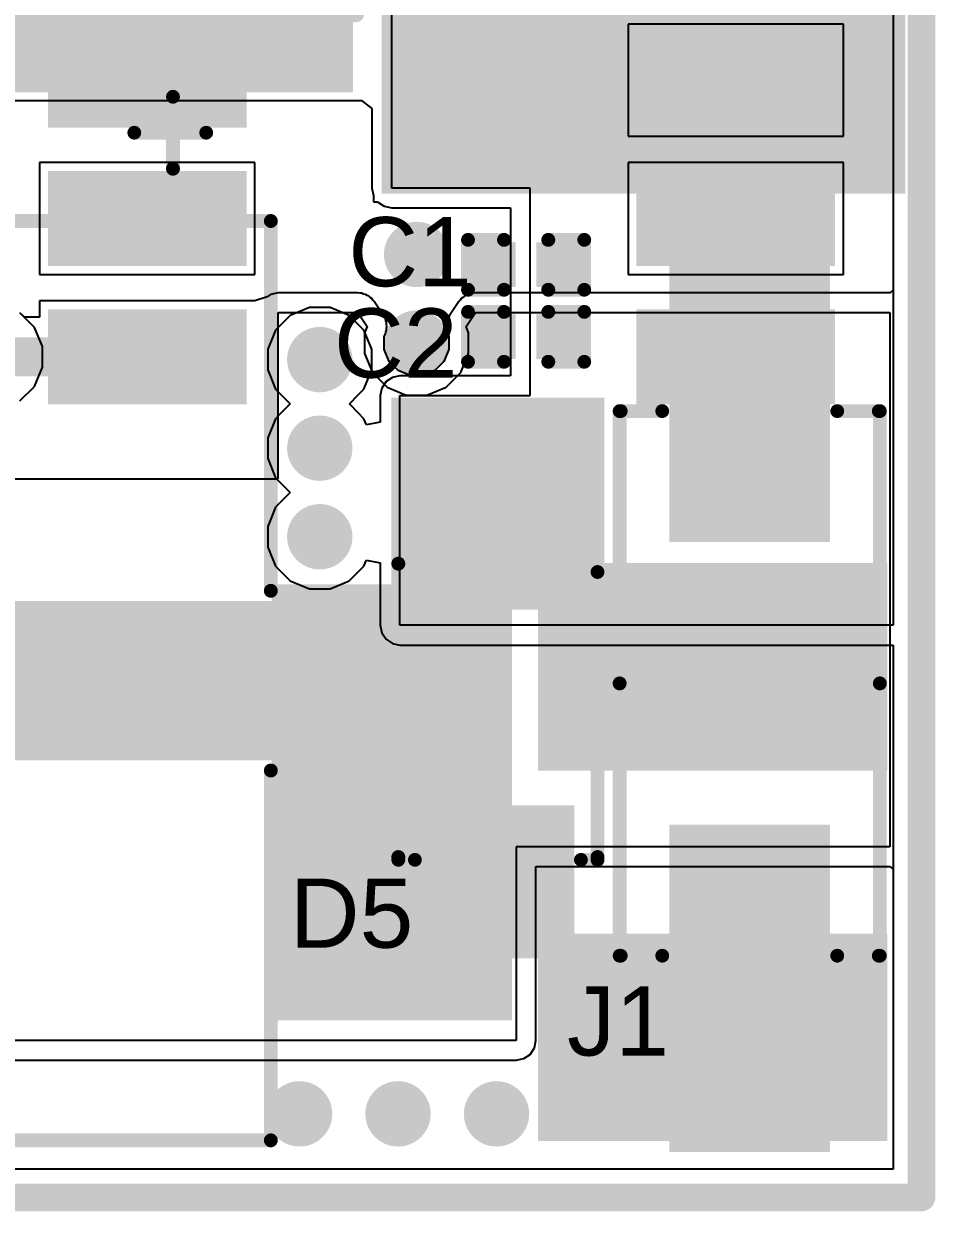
# Model space of a CAD drawing. Header units: millimetres. Extents: x -6 to 37.5, y -2.1 to 28.8.
# Drawn here: x 29.14 to 37.5, y -2.13 to 8.77 of the extents above; entities that cross this region are included whole.
import ezdxf

# ---------------------------------------------------------------- set-up
doc = ezdxf.new("R2010")
doc.units = ezdxf.units.MM
for name, color, linetype in [('BottomLayer', 5, 'Continuous'), ('BottomPaste', 16, 'Continuous'), ('BottomSolder', 6, 'Continuous'), ('Mechanical2', 216, 'Continuous'), ('TopLayer', 1, 'Continuous'), ('TopOverlay', 2, 'Continuous'), ('TopPaste', 8, 'Continuous'), ('TopSolder', 216, 'Continuous'), ('ViaHoleLayer', 16, 'Continuous')]:
    doc.layers.add(name, color=color, linetype=linetype)
doc.styles.add('Arial', font='', dxfattribs={"height": 0.2})
doc.styles.get('Arial').set_extended_font_data('Arial')

# ---------------------------------------------------------------- blocks, each defined once
blk = doc.blocks.new('SOT__223_B_1')
at = {"layer": 'BottomLayer'}
for points in [[(-3.05, 4.05), (-1.55, 4.05), (-1.55, 2.05), (-3.05, 2.05)], [(-0.75, 4.05), (0.75, 4.05), (0.75, 2.05), (-0.75, 2.05)], [(1.55, 4.05), (3.05, 4.05), (3.05, 2.05), (1.55, 2.05)], [(-1.9, -2.05), (1.9, -2.05), (1.9, -4.05), (-1.9, -4.05)]]:
    blk.add_hatch(color=5, dxfattribs=at).paths.add_polyline_path(points)
at = {"layer": 'BottomPaste'}
for points in [[(-3.05, 4.05), (-1.55, 4.05), (-1.55, 2.05), (-3.05, 2.05)], [(-0.75, 4.05), (0.75, 4.05), (0.75, 2.05), (-0.75, 2.05)], [(1.55, 4.05), (3.05, 4.05), (3.05, 2.05), (1.55, 2.05)], [(-1.9, -2.05), (1.9, -2.05), (1.9, -4.05), (-1.9, -4.05)]]:
    blk.add_hatch(color=16, dxfattribs=at).paths.add_polyline_path(points)
at = {"layer": 'BottomSolder'}
for points in [[(-3.152, 4.152), (-1.448, 4.152), (-1.448, 1.948), (-3.152, 1.948)], [(-0.852, 4.152), (0.852, 4.152), (0.852, 1.948), (-0.852, 1.948)], [(1.448, 4.152), (3.152, 4.152), (3.152, 1.948), (1.448, 1.948)], [(-2.002, -1.948), (2.002, -1.948), (2.002, -4.152), (-2.002, -4.152)]]:
    blk.add_hatch(color=6, dxfattribs=at).paths.add_polyline_path(points)
blk = doc.blocks.new('SOD_123F_5')
at = {"layer": 'TopLayer'}
for points in [[(-1, 0.6), (-1, -0.6), (-2.2, -0.6), (-2.2, 0.6)], [(2.2, 0.6), (2.2, -0.6), (1, -0.6), (1, 0.6)], [(2.2, 0.6), (2.2, -0.6), (1, -0.6), (1, 0.6)]]:
    blk.add_hatch(color=1, dxfattribs=at).paths.add_polyline_path(points)
at = {"layer": 'TopOverlay'}
for points in [[(0.99, 0.686), (2.844, 0.686), (2.844, 0.978), (0.99, 0.978)], [(2.146, -0.788), (2.845, -0.788), (2.845, 0.787), (2.146, 0.787)], [(0.99, -0.978), (2.844, -0.978), (2.844, -0.686), (0.99, -0.686)]]:
    blk.add_hatch(color=2, dxfattribs=at).paths.add_polyline_path(points)
at = {"layer": 'TopPaste'}
for points in [[(-1, 0.6), (-1, -0.6), (-2.2, -0.6), (-2.2, 0.6)], [(2.2, 0.6), (2.2, -0.6), (1, -0.6), (1, 0.6)], [(2.2, 0.6), (2.2, -0.6), (1, -0.6), (1, 0.6)]]:
    blk.add_hatch(color=8, dxfattribs=at).paths.add_polyline_path(points)
at = {"layer": 'TopSolder'}
for points in [[(-0.898, 0.702), (-0.898, -0.702), (-2.302, -0.702), (-2.302, 0.702)], [(2.302, 0.702), (2.302, -0.702), (0.898, -0.702), (0.898, 0.702)], [(2.302, 0.702), (2.302, -0.702), (0.898, -0.702), (0.898, 0.702)]]:
    blk.add_hatch(color=216, dxfattribs=at).paths.add_polyline_path(points)
at = {"layer": 'TopOverlay', "const_width": 0.127}
for points in [[(-1.397, 0.914), (-1.397, 0.762)], [(-1.372, 0.914), (1.321, 0.914)], [(-1.397, -0.762), (-1.397, -0.914)], [(-1.372, -0.914), (1.245, -0.914)]]:
    blk.add_lwpolyline(points, dxfattribs=at)
at = {"layer": 'TopOverlay', "const_width": 0.0635}
for points in [[(-1.429, 0.914, 1), (-1.366, 0.914, 1)], [(-1.404, 0.914, 1), (-1.34, 0.914, 1)], [(1.289, 0.914, 1), (1.353, 0.914, 1)], [(-1.429, 0.762, 1), (-1.366, 0.762, 1)], [(-1.429, -0.762, 1), (-1.366, -0.762, 1)], [(-1.429, -0.914, 1), (-1.366, -0.914, 1)], [(-1.404, -0.914, 1), (-1.34, -0.914, 1)], [(1.213, -0.914, 1), (1.276, -0.914, 1)]]:
    blk.add_lwpolyline(points, format="xyb", close=True, dxfattribs=at)
blk = doc.blocks.new('C____B_7')
at = {"layer": 'TopLayer'}
for points in [[(-2.55, -1.5), (-2.55, 1.5), (-0.85, 1.5), (-0.85, -1.5)], [(0.85, -1.5), (0.85, 1.5), (2.55, 1.5), (2.55, -1.5)]]:
    blk.add_hatch(color=1, dxfattribs=at).paths.add_polyline_path(points)
at = {"layer": 'TopPaste'}
for points in [[(-2.55, -1.5), (-2.55, 1.5), (-0.85, 1.5), (-0.85, -1.5)], [(0.85, -1.5), (0.85, 1.5), (2.55, 1.5), (2.55, -1.5)]]:
    blk.add_hatch(color=8, dxfattribs=at).paths.add_polyline_path(points)
at = {"layer": 'TopSolder'}
for points in [[(-2.652, -1.602), (-2.652, 1.602), (-0.748, 1.602), (-0.748, -1.602)], [(0.748, -1.602), (0.748, 1.602), (2.652, 1.602), (2.652, -1.602)]]:
    blk.add_hatch(color=216, dxfattribs=at).paths.add_polyline_path(points)
at = {"layer": 'TopOverlay'}
for points, const_width in [([(-1.934, 1.626), (2.028, 1.626)], 0.152), ([(-3.023, 0.406), (-3.023, -0.254)], 0.127), ([(-3.353, 0.051), (-2.692, 0.051)], 0.127), ([(-1.934, -1.626), (2.028, -1.626)], 0.152)]:
    blk.add_lwpolyline(points, dxfattribs=dict(at, const_width=const_width))
for points, const_width in [([(-1.972, 1.626, 1), (-1.896, 1.626, 1)], 0.0762), ([(1.99, 1.626, 1), (2.066, 1.626, 1)], 0.0762), ([(-3.054, 0.406, 1), (-2.991, 0.406, 1)], 0.0635), ([(-3.385, 0.051, 1), (-3.321, 0.051, 1)], 0.0635), ([(-2.724, 0.051, 1), (-2.661, 0.051, 1)], 0.0635), ([(-3.054, -0.254, 1), (-2.991, -0.254, 1)], 0.0635), ([(-1.972, -1.626, 1), (-1.896, -1.626, 1)], 0.0762), ([(1.99, -1.626, 1), (2.066, -1.626, 1)], 0.0762)]:
    blk.add_lwpolyline(points, format="xyb", close=True, dxfattribs=dict(at, const_width=const_width))
blk = doc.blocks.new('VKMD1652D220MV_15')
at = {"layer": 'TopLayer'}
for points in [[(-1.49, -0.63), (-5.1, -0.63), (-5.1, 0.63), (-1.49, 0.63)], [(5.1, -0.63), (1.49, -0.63), (1.49, 0.63), (5.1, 0.63)]]:
    blk.add_hatch(color=1, dxfattribs=at).paths.add_polyline_path(points)
at = {"layer": 'TopPaste'}
for points in [[(-1.49, -0.63), (-5.1, -0.63), (-5.1, 0.63), (-1.49, 0.63)], [(5.1, -0.63), (1.49, -0.63), (1.49, 0.63), (5.1, 0.63)]]:
    blk.add_hatch(color=8, dxfattribs=at).paths.add_polyline_path(points)
at = {"layer": 'TopSolder'}
for points in [[(-1.388, -0.732), (-5.202, -0.732), (-5.202, 0.732), (-1.388, 0.732)], [(5.201, -0.732), (1.388, -0.732), (1.388, 0.732), (5.201, 0.732)]]:
    blk.add_hatch(color=216, dxfattribs=at).paths.add_polyline_path(points)
at = {"layer": 'TopOverlay', "const_width": 0.127}
for points in [[(-4.227, 2.483), (-2.491, 4.219)], [(-2.491, 4.219), (4.225, 4.219)], [(4.225, 0.825), (4.225, 4.219)], [(-4.227, 0.848), (-4.227, 2.483)], [(-4.905, 0.918), (-4.905, 1.857)], [(-5.39, 1.375), (-4.45, 1.375)], [(4.225, -4.219), (4.225, -0.825)], [(-4.227, -2.483), (-4.227, -0.848)], [(-4.227, -2.483), (-2.491, -4.219)], [(-2.491, -4.219), (4.225, -4.219)]]:
    blk.add_lwpolyline(points, dxfattribs=at)
at = {"layer": 'TopOverlay', "const_width": 0.0635}
for points in [[(-2.523, 4.219, 1), (-2.459, 4.219, 1)], [(-2.523, 4.219, 1), (-2.459, 4.219, 1)], [(4.193, 4.219, 1), (4.257, 4.219, 1)], [(4.193, 4.219, 1), (4.257, 4.219, 1)], [(-4.259, 2.483, 1), (-4.195, 2.483, 1)], [(-4.259, 2.483, 1), (-4.195, 2.483, 1)], [(-4.937, 1.857, 1), (-4.874, 1.857, 1)], [(-5.421, 1.375, 1), (-5.358, 1.375, 1)], [(-4.482, 1.375, 1), (-4.418, 1.375, 1)], [(-4.937, 0.918, 1), (-4.874, 0.918, 1)], [(-4.259, 0.848, 1), (-4.195, 0.848, 1)], [(4.193, 0.825, 1), (4.257, 0.825, 1)], [(4.193, -0.825, 1), (4.257, -0.825, 1)], [(-4.259, -0.848, 1), (-4.195, -0.848, 1)], [(-4.259, -2.483, 1), (-4.195, -2.483, 1)], [(-4.259, -2.483, 1), (-4.195, -2.483, 1)], [(-2.523, -4.219, 1), (-2.459, -4.219, 1)], [(-2.523, -4.219, 1), (-2.459, -4.219, 1)], [(4.193, -4.219, 1), (4.257, -4.219, 1)], [(4.193, -4.219, 1), (4.257, -4.219, 1)]]:
    blk.add_lwpolyline(points, format="xyb", close=True, dxfattribs=at)
blk = doc.blocks.new('SMD2018_200_18')
at = {"layer": 'TopLayer'}
for points in [[(-3.2, 2.3), (-1.7, 2.3), (-1.7, -2.3), (-3.2, -2.3)], [(1.7, 2.3), (3.2, 2.3), (3.2, -2.3), (1.7, -2.3)]]:
    blk.add_hatch(color=1, dxfattribs=at).paths.add_polyline_path(points)
at = {"layer": 'TopPaste'}
for points in [[(-3.2, 2.3), (-1.7, 2.3), (-1.7, -2.3), (-3.2, -2.3)], [(1.7, 2.3), (3.2, 2.3), (3.2, -2.3), (1.7, -2.3)]]:
    blk.add_hatch(color=8, dxfattribs=at).paths.add_polyline_path(points)
at = {"layer": 'TopSolder'}
for points in [[(-3.302, 2.402), (-1.598, 2.402), (-1.598, -2.402), (-3.302, -2.402)], [(1.598, 2.402), (3.302, 2.402), (3.302, -2.402), (1.598, -2.402)]]:
    blk.add_hatch(color=216, dxfattribs=at).paths.add_polyline_path(points)
at = {"layer": 'TopOverlay', "const_width": 0.127}
for points in [[(-1.524, 2.337), (1.524, 2.337)], [(-1.524, -2.337), (1.524, -2.337)]]:
    blk.add_lwpolyline(points, dxfattribs=at)
at = {"layer": 'TopOverlay', "const_width": 0.0635}
for points in [[(-1.556, 2.337, 1), (-1.492, 2.337, 1)], [(1.492, 2.337, 1), (1.556, 2.337, 1)], [(-1.556, -2.337, 1), (-1.492, -2.337, 1)], [(1.492, -2.337, 1), (1.556, -2.337, 1)]]:
    blk.add_lwpolyline(points, format="xyb", close=True, dxfattribs=at)
blk = doc.blocks.new('X6521WVS_2_01H_C60D74_21')
at = {"layer": 'TopLayer'}
for points in [[(-1.4, 0.635), (-1.4, -0.635), (-4.2, -0.635), (-4.2, 0.635)], [(4.2, 0.635), (4.2, -0.635), (1.4, -0.635), (1.4, 0.635)]]:
    blk.add_hatch(color=1, dxfattribs=at).paths.add_polyline_path(points)
at = {"layer": 'TopPaste'}
for points in [[(-1.4, 0.635), (-1.4, -0.635), (-4.2, -0.635), (-4.2, 0.635)], [(4.2, 0.635), (4.2, -0.635), (1.4, -0.635), (1.4, 0.635)]]:
    blk.add_hatch(color=8, dxfattribs=at).paths.add_polyline_path(points)
at = {"layer": 'TopSolder'}
for points in [[(-1.298, 0.737), (-1.298, -0.737), (-4.302, -0.737), (-4.302, 0.737)], [(4.302, 0.737), (4.302, -0.737), (1.298, -0.737), (1.298, 0.737)]]:
    blk.add_hatch(color=216, dxfattribs=at).paths.add_polyline_path(points)
at = {"layer": 'TopOverlay', "const_width": 0.127}
for points in [[(0, 1.194), (-2.499, 1.194)], [(-2.499, 0.803), (-2.499, 1.184)], [(2.499, 1.194), (0, 1.194)], [(2.499, 0.803), (2.499, 1.184)], [(-2.499, -1.184), (-2.499, -0.803)], [(2.499, -1.184), (2.499, -0.803)], [(0, -1.194), (-2.499, -1.194)], [(2.499, -1.194), (0, -1.194)]]:
    blk.add_lwpolyline(points, dxfattribs=at)
at = {"layer": 'TopOverlay', "const_width": 0.0635}
for points in [[(-2.531, 1.194, 1), (-2.468, 1.194, 1)], [(-2.531, 1.184, 1), (-2.468, 1.184, 1)], [(-0.032, 1.194, 1), (0.032, 1.194, 1)], [(-0.032, 1.194, 1), (0.032, 1.194, 1)], [(2.468, 1.194, 1), (2.531, 1.194, 1)], [(2.468, 1.184, 1), (2.531, 1.184, 1)], [(-2.531, 0.803, 1), (-2.468, 0.803, 1)], [(2.468, 0.803, 1), (2.531, 0.803, 1)], [(-2.531, -0.803, 1), (-2.468, -0.803, 1)], [(2.468, -0.803, 1), (2.531, -0.803, 1)], [(-2.531, -1.184, 1), (-2.468, -1.184, 1)], [(-2.531, -1.194, 1), (-2.468, -1.194, 1)], [(-0.032, -1.194, 1), (0.032, -1.194, 1)], [(-0.032, -1.194, 1), (0.032, -1.194, 1)], [(2.468, -1.184, 1), (2.531, -1.184, 1)], [(2.468, -1.194, 1), (2.531, -1.194, 1)]]:
    blk.add_lwpolyline(points, format="xyb", close=True, dxfattribs=at)
blk = doc.blocks.new('C____B_B_42')
at = {"layer": 'BottomLayer'}
for points in [[(-0.85, 1.5), (-0.85, -1.5), (-2.55, -1.5), (-2.55, 1.5)], [(2.55, 1.5), (2.55, -1.5), (0.85, -1.5), (0.85, 1.5)]]:
    blk.add_hatch(color=5, dxfattribs=at).paths.add_polyline_path(points)
at = {"layer": 'BottomPaste'}
for points in [[(-0.85, 1.5), (-0.85, -1.5), (-2.55, -1.5), (-2.55, 1.5)], [(2.55, 1.5), (2.55, -1.5), (0.85, -1.5), (0.85, 1.5)]]:
    blk.add_hatch(color=16, dxfattribs=at).paths.add_polyline_path(points)
at = {"layer": 'BottomSolder'}
for points in [[(-0.748, 1.602), (-0.748, -1.602), (-2.652, -1.602), (-2.652, 1.602)], [(2.652, 1.602), (2.652, -1.602), (0.748, -1.602), (0.748, 1.602)]]:
    blk.add_hatch(color=6, dxfattribs=at).paths.add_polyline_path(points)
blk = doc.blocks.new('SOIC_14_B_49')
at = {"layer": 'BottomLayer'}
for points in [[(-1.89, 4.145), (-1.89, 3.475), (-3.51, 3.475), (-3.51, 4.145)], [(3.51, 4.145), (3.51, 3.475), (1.89, 3.475), (1.89, 4.145)], [(-1.89, 2.875), (-1.89, 2.205), (-3.51, 2.205), (-3.51, 2.875)], [(3.51, 2.875), (3.51, 2.205), (1.89, 2.205), (1.89, 2.875)], [(-1.89, 1.605), (-1.89, 0.935), (-3.51, 0.935), (-3.51, 1.605)], [(3.51, 1.605), (3.51, 0.935), (1.89, 0.935), (1.89, 1.605)], [(-1.89, 0.335), (-1.89, -0.335), (-3.51, -0.335), (-3.51, 0.335)], [(3.51, 0.335), (3.51, -0.335), (1.89, -0.335), (1.89, 0.335)], [(-1.89, -0.935), (-1.89, -1.605), (-3.51, -1.605), (-3.51, -0.935)], [(3.51, -0.935), (3.51, -1.605), (1.89, -1.605), (1.89, -0.935)], [(-1.89, -2.205), (-1.89, -2.875), (-3.51, -2.875), (-3.51, -2.205)], [(3.51, -2.205), (3.51, -2.875), (1.89, -2.875), (1.89, -2.205)], [(-1.89, -3.475), (-1.89, -4.145), (-3.51, -4.145), (-3.51, -3.475)], [(3.51, -3.475), (3.51, -4.145), (1.89, -4.145), (1.89, -3.475)]]:
    blk.add_hatch(color=5, dxfattribs=at).paths.add_polyline_path(points)
at = {"layer": 'BottomPaste'}
for points in [[(-1.89, 4.145), (-1.89, 3.475), (-3.51, 3.475), (-3.51, 4.145)], [(3.51, 4.145), (3.51, 3.475), (1.89, 3.475), (1.89, 4.145)], [(-1.89, 2.875), (-1.89, 2.205), (-3.51, 2.205), (-3.51, 2.875)], [(3.51, 2.875), (3.51, 2.205), (1.89, 2.205), (1.89, 2.875)], [(-1.89, 1.605), (-1.89, 0.935), (-3.51, 0.935), (-3.51, 1.605)], [(3.51, 1.605), (3.51, 0.935), (1.89, 0.935), (1.89, 1.605)], [(-1.89, 0.335), (-1.89, -0.335), (-3.51, -0.335), (-3.51, 0.335)], [(3.51, 0.335), (3.51, -0.335), (1.89, -0.335), (1.89, 0.335)], [(-1.89, -0.935), (-1.89, -1.605), (-3.51, -1.605), (-3.51, -0.935)], [(3.51, -0.935), (3.51, -1.605), (1.89, -1.605), (1.89, -0.935)], [(-1.89, -2.205), (-1.89, -2.875), (-3.51, -2.875), (-3.51, -2.205)], [(3.51, -2.205), (3.51, -2.875), (1.89, -2.875), (1.89, -2.205)], [(-1.89, -3.475), (-1.89, -4.145), (-3.51, -4.145), (-3.51, -3.475)], [(3.51, -3.475), (3.51, -4.145), (1.89, -4.145), (1.89, -3.475)]]:
    blk.add_hatch(color=16, dxfattribs=at).paths.add_polyline_path(points)
at = {"layer": 'BottomSolder'}
for points in [[(-1.788, 4.247), (-1.788, 3.373), (-3.612, 3.373), (-3.612, 4.247)], [(3.612, 4.247), (3.612, 3.373), (1.788, 3.373), (1.788, 4.247)], [(-1.788, 2.977), (-1.788, 2.103), (-3.612, 2.103), (-3.612, 2.977)], [(3.612, 2.977), (3.612, 2.103), (1.788, 2.103), (1.788, 2.977)], [(-1.788, 1.707), (-1.788, 0.833), (-3.612, 0.833), (-3.612, 1.707)], [(3.612, 1.707), (3.612, 0.833), (1.788, 0.833), (1.788, 1.707)], [(-1.788, 0.437), (-1.788, -0.437), (-3.612, -0.437), (-3.612, 0.437)], [(3.612, 0.437), (3.612, -0.437), (1.788, -0.437), (1.788, 0.437)], [(-1.788, -0.833), (-1.788, -1.707), (-3.612, -1.707), (-3.612, -0.833)], [(3.612, -0.833), (3.612, -1.707), (1.788, -1.707), (1.788, -0.833)], [(-1.788, -2.103), (-1.788, -2.977), (-3.612, -2.977), (-3.612, -2.103)], [(3.612, -2.103), (3.612, -2.977), (1.788, -2.977), (1.788, -2.103)], [(-1.788, -3.373), (-1.788, -4.247), (-3.612, -4.247), (-3.612, -3.373)], [(3.612, -3.373), (3.612, -4.247), (1.788, -4.247), (1.788, -3.373)]]:
    blk.add_hatch(color=6, dxfattribs=at).paths.add_polyline_path(points)
blk = doc.blocks.new('CAP_0201_108')
at = {"layer": 'TopLayer'}
for points in [[(-0.45, 0.15), (-0.15, 0.15), (-0.15, -0.15), (-0.45, -0.15)], [(0.15, 0.15), (0.45, 0.15), (0.45, -0.15), (0.15, -0.15)]]:
    blk.add_hatch(color=1, dxfattribs=at).paths.add_polyline_path(points)
at = {"layer": 'TopPaste'}
for points in [[(-0.45, 0.15), (-0.15, 0.15), (-0.15, -0.15), (-0.45, -0.15)], [(0.15, 0.15), (0.45, 0.15), (0.45, -0.15), (0.15, -0.15)]]:
    blk.add_hatch(color=8, dxfattribs=at).paths.add_polyline_path(points)
at = {"layer": 'TopSolder'}
for points in [[(-0.505, 0.205), (-0.095, 0.205), (-0.095, -0.205), (-0.505, -0.205)], [(0.095, 0.205), (0.505, 0.205), (0.505, -0.205), (0.095, -0.205)]]:
    blk.add_hatch(color=216, dxfattribs=at).paths.add_polyline_path(points)
at = {"layer": 'TopOverlay', "const_width": 0.127}
for points in [[(-0.533, 0.229), (-0.203, 0.229)], [(-0.533, -0.229), (-0.533, 0.229)], [(0.203, 0.229), (0.533, 0.229)], [(0.533, -0.229), (0.533, 0.229)], [(-0.533, -0.229), (-0.203, -0.229)], [(0.203, -0.229), (0.533, -0.229)]]:
    blk.add_lwpolyline(points, dxfattribs=at)
at = {"layer": 'TopOverlay', "const_width": 0.0635}
for points in [[(-0.565, 0.229, 1), (-0.502, 0.229, 1)], [(-0.565, 0.229, 1), (-0.502, 0.229, 1)], [(-0.235, 0.229, 1), (-0.171, 0.229, 1)], [(0.171, 0.229, 1), (0.235, 0.229, 1)], [(0.502, 0.229, 1), (0.565, 0.229, 1)], [(0.502, 0.229, 1), (0.565, 0.229, 1)], [(-0.565, -0.229, 1), (-0.502, -0.229, 1)], [(-0.565, -0.229, 1), (-0.502, -0.229, 1)], [(-0.235, -0.229, 1), (-0.171, -0.229, 1)], [(0.171, -0.229, 1), (0.235, -0.229, 1)], [(0.502, -0.229, 1), (0.565, -0.229, 1)], [(0.502, -0.229, 1), (0.565, -0.229, 1)]]:
    blk.add_lwpolyline(points, format="xyb", close=True, dxfattribs=at)
blk = doc.blocks.new('CAP_0201_109')
at = {"layer": 'TopLayer'}
for points in [[(-0.45, 0.15), (-0.15, 0.15), (-0.15, -0.15), (-0.45, -0.15)], [(0.15, 0.15), (0.45, 0.15), (0.45, -0.15), (0.15, -0.15)]]:
    blk.add_hatch(color=1, dxfattribs=at).paths.add_polyline_path(points)
at = {"layer": 'TopPaste'}
for points in [[(-0.45, 0.15), (-0.15, 0.15), (-0.15, -0.15), (-0.45, -0.15)], [(0.15, 0.15), (0.45, 0.15), (0.45, -0.15), (0.15, -0.15)]]:
    blk.add_hatch(color=8, dxfattribs=at).paths.add_polyline_path(points)
at = {"layer": 'TopSolder'}
for points in [[(-0.505, 0.205), (-0.095, 0.205), (-0.095, -0.205), (-0.505, -0.205)], [(0.095, 0.205), (0.505, 0.205), (0.505, -0.205), (0.095, -0.205)]]:
    blk.add_hatch(color=216, dxfattribs=at).paths.add_polyline_path(points)
at = {"layer": 'TopOverlay', "const_width": 0.127}
for points in [[(-0.533, 0.229), (-0.203, 0.229)], [(-0.533, -0.229), (-0.533, 0.229)], [(0.203, 0.229), (0.533, 0.229)], [(0.533, -0.229), (0.533, 0.229)], [(-0.533, -0.229), (-0.203, -0.229)], [(0.203, -0.229), (0.533, -0.229)]]:
    blk.add_lwpolyline(points, dxfattribs=at)
at = {"layer": 'TopOverlay', "const_width": 0.0635}
for points in [[(-0.565, 0.229, 1), (-0.502, 0.229, 1)], [(-0.565, 0.229, 1), (-0.502, 0.229, 1)], [(-0.235, 0.229, 1), (-0.171, 0.229, 1)], [(0.171, 0.229, 1), (0.235, 0.229, 1)], [(0.502, 0.229, 1), (0.565, 0.229, 1)], [(0.502, 0.229, 1), (0.565, 0.229, 1)], [(-0.565, -0.229, 1), (-0.502, -0.229, 1)], [(-0.565, -0.229, 1), (-0.502, -0.229, 1)], [(-0.235, -0.229, 1), (-0.171, -0.229, 1)], [(0.171, -0.229, 1), (0.235, -0.229, 1)], [(0.502, -0.229, 1), (0.565, -0.229, 1)], [(0.502, -0.229, 1), (0.565, -0.229, 1)]]:
    blk.add_lwpolyline(points, format="xyb", close=True, dxfattribs=at)

msp = doc.modelspace()

# ---------------------------------------------------------------- hatches: boundary and pattern name
at = {"layer": 'BottomLayer'}
h = msp.add_hatch(color=5, dxfattribs=at)
edge = h.paths.add_edge_path()
edge.add_arc((32.741, 6.655), 0.3, 0, 360)
h = msp.add_hatch(color=5, dxfattribs=at)
edge = h.paths.add_edge_path()
edge.add_arc((32.741, 5.842), 0.3, 0, 360)
h = msp.add_hatch(color=5, dxfattribs=at)
edge = h.paths.add_edge_path()
edge.add_arc((31.852, 5.69), 0.3, 0, 360)
h = msp.add_hatch(color=5, dxfattribs=at)
edge = h.paths.add_edge_path()
edge.add_arc((31.852, 4.877), 0.3, 0, 360)
h = msp.add_hatch(color=5, dxfattribs=at)
edge = h.paths.add_edge_path()
edge.add_arc((31.852, 4.064), 0.3, 0, 360)
h = msp.add_hatch(color=5, dxfattribs=at)
edge = h.paths.add_edge_path()
edge.add_arc((31.667, -1.233), 0.3, 0, 360)
h = msp.add_hatch(color=5, dxfattribs=at)
edge = h.paths.add_edge_path()
edge.add_arc((32.57, -1.233), 0.3, 0, 360)
h = msp.add_hatch(color=5, dxfattribs=at)
edge = h.paths.add_edge_path()
edge.add_arc((33.474, -1.233), 0.3, 0, 360)
at = {"layer": 'TopLayer'}
h = msp.add_hatch(color=1, dxfattribs=at)
edge = h.paths.add_edge_path()
edge.add_arc((32.741, 6.655), 0.3, 0, 360)
h = msp.add_hatch(color=1, dxfattribs=at)
edge = h.paths.add_edge_path()
edge.add_arc((32.741, 5.842), 0.3, 0, 360)
h = msp.add_hatch(color=1, dxfattribs=at)
edge = h.paths.add_edge_path()
edge.add_arc((31.852, 5.69), 0.3, 0, 360)
h = msp.add_hatch(color=1, dxfattribs=at)
edge = h.paths.add_edge_path()
edge.add_arc((31.852, 4.877), 0.3, 0, 360)
h = msp.add_hatch(color=1, dxfattribs=at)
edge = h.paths.add_edge_path()
edge.add_arc((31.852, 4.064), 0.3, 0, 360)
h = msp.add_hatch(color=1, dxfattribs=at)
edge = h.paths.add_edge_path()
edge.add_arc((31.667, -1.233), 0.3, 0, 360)
h = msp.add_hatch(color=1, dxfattribs=at)
edge = h.paths.add_edge_path()
edge.add_arc((32.57, -1.233), 0.3, 0, 360)
h = msp.add_hatch(color=1, dxfattribs=at)
edge = h.paths.add_edge_path()
edge.add_arc((33.474, -1.233), 0.3, 0, 360)
at = {"layer": 'ViaHoleLayer'}
h = msp.add_hatch(color=16, dxfattribs=at)
edge = h.paths.add_edge_path()
edge.add_arc((32.741, 6.655), 0.15, 0, 360)
h = msp.add_hatch(color=16, dxfattribs=at)
edge = h.paths.add_edge_path()
edge.add_arc((32.741, 5.842), 0.15, 0, 360)
h = msp.add_hatch(color=16, dxfattribs=at)
edge = h.paths.add_edge_path()
edge.add_arc((31.852, 5.69), 0.15, 0, 360)
h = msp.add_hatch(color=16, dxfattribs=at)
edge = h.paths.add_edge_path()
edge.add_arc((31.852, 4.877), 0.15, 0, 360)
h = msp.add_hatch(color=16, dxfattribs=at)
edge = h.paths.add_edge_path()
edge.add_arc((31.852, 4.064), 0.15, 0, 360)
h = msp.add_hatch(color=16, dxfattribs=at)
edge = h.paths.add_edge_path()
edge.add_arc((31.667, -1.233), 0.15, 0, 360)
h = msp.add_hatch(color=16, dxfattribs=at)
edge = h.paths.add_edge_path()
edge.add_arc((32.57, -1.233), 0.15, 0, 360)
h = msp.add_hatch(color=16, dxfattribs=at)
edge = h.paths.add_edge_path()
edge.add_arc((33.474, -1.233), 0.15, 0, 360)

# ---------------------------------------------------------------- linework, layer by layer
at = {"layer": 'BottomLayer'}
for p, q in [((37.114, 13.751), (37.114, 6.328)), ((36.657, 8.768), (34.681, 8.768)), ((34.681, 8.768), (34.681, 7.742)), ((36.657, 7.742), (36.657, 8.768)), ((34.681, 7.742), (36.657, 7.742)), ((31.257, 7.498), (29.281, 7.498)), ((29.281, 7.498), (29.281, 6.472)), ((31.257, 6.472), (31.257, 7.498)), ((36.657, 7.498), (34.681, 7.498)), ((34.681, 7.498), (34.681, 6.472)), ((36.657, 6.472), (36.657, 7.498)), ((29.281, 6.472), (31.257, 6.472)), ((34.681, 6.472), (36.657, 6.472)), ((37.114, 6.328), (37.084, 6.303)), ((31.257, 6.228), (29.281, 6.228)), ((29.281, 6.228), (29.281, 6.078)), ((31.368, 6.267), (31.257, 6.228)), ((31.257, 6.228), (31.257, 6.228)), ((31.401, 6.289), (31.368, 6.267)), ((31.471, 6.303), (31.401, 6.289)), ((32.202, 6.303), (31.471, 6.303)), ((32.219, 6.299), (32.202, 6.303)), ((32.237, 6.299), (32.219, 6.299)), ((32.254, 6.292), (32.237, 6.299)), ((32.271, 6.289), (32.254, 6.292)), ((32.286, 6.279), (32.271, 6.289)), ((32.302, 6.272), (32.286, 6.279)), ((32.315, 6.26), (32.302, 6.272)), ((32.33, 6.25), (32.315, 6.26)), ((32.34, 6.235), (32.33, 6.25)), ((32.352, 6.222), (32.34, 6.235)), ((32.437, 6.095), (32.352, 6.222)), ((33.129, 6.222), (33.044, 6.095)), ((33.141, 6.235), (33.129, 6.222)), ((33.151, 6.25), (33.141, 6.235)), ((33.166, 6.26), (33.151, 6.25)), ((33.179, 6.272), (33.166, 6.26)), ((33.195, 6.279), (33.179, 6.272)), ((33.21, 6.289), (33.195, 6.279)), ((33.228, 6.292), (33.21, 6.289)), ((33.244, 6.299), (33.228, 6.292)), ((33.262, 6.299), (33.244, 6.299)), ((33.28, 6.303), (33.262, 6.299)), ((37.084, 6.303), (33.28, 6.303)), ((29.142, 6.078), (29.1, 6.12)), ((31.471, 4.597), (31.471, 6.121)), ((31.471, 6.121), (32.202, 6.121)), ((32.202, 6.121), (32.287, 5.994)), ((33.195, 5.994), (33.28, 6.121)), ((33.28, 6.121), (37.084, 6.121)), ((37.084, 6.121), (37.084, 1.219)), ((29.281, 6.078), (29.142, 6.078)), ((32.444, 6.079), (32.437, 6.095)), ((32.454, 6.064), (32.444, 6.079)), ((32.458, 6.046), (32.454, 6.064)), ((32.464, 6.03), (32.458, 6.046)), ((32.464, 6.012), (32.464, 6.03)), ((32.468, 5.994), (32.464, 6.012)), ((33.017, 6.012), (33.013, 5.994)), ((33.024, 6.046), (33.017, 6.03)), ((33.017, 6.03), (33.017, 6.012)), ((33.027, 6.064), (33.024, 6.046)), ((33.037, 6.079), (33.027, 6.064)), ((33.044, 6.095), (33.037, 6.079)), ((32.287, 5.994), (32.263, 5.937)), ((32.263, 5.937), (32.263, 5.747)), ((32.444, 5.901), (32.454, 5.925)), ((32.444, 5.783), (32.444, 5.901)), ((32.454, 5.925), (32.458, 5.943)), ((32.458, 5.943), (32.464, 5.959)), ((32.464, 5.977), (32.468, 5.994)), ((32.464, 5.959), (32.464, 5.977)), ((33.013, 5.994), (33.017, 5.977)), ((33.017, 5.977), (33.017, 5.959)), ((33.017, 5.959), (33.024, 5.943)), ((33.024, 5.943), (33.027, 5.925)), ((33.027, 5.925), (33.037, 5.901)), ((33.037, 5.901), (33.037, 5.783)), ((33.218, 5.937), (33.195, 5.994)), ((33.218, 5.747), (33.218, 5.937)), ((32.489, 5.674), (32.444, 5.783)), ((33.037, 5.783), (32.992, 5.674)), ((32.263, 5.747), (32.336, 5.571)), ((32.573, 5.591), (32.489, 5.674)), ((32.992, 5.674), (32.909, 5.591)), ((33.146, 5.571), (33.218, 5.747)), ((32.336, 5.571), (32.47, 5.437)), ((32.682, 5.545), (32.573, 5.591)), ((32.909, 5.591), (32.8, 5.545)), ((33.011, 5.437), (33.146, 5.571)), ((32.8, 5.545), (32.682, 5.545)), ((32.47, 5.437), (32.646, 5.364)), ((32.646, 5.364), (32.836, 5.364)), ((32.836, 5.364), (33.011, 5.437)), ((28.905, 4.597), (31.471, 4.597)), ((37.084, 1.219), (33.655, 1.219)), ((33.655, 1.219), (33.655, -0.559)), ((33.836, -0.559), (33.836, 1.038)), ((33.836, 1.038), (37.084, 1.038)), ((37.084, 1.038), (37.114, 1.013)), ((37.114, 1.013), (37.114, -1.741)), ((33.655, -0.559), (27.762, -0.559)), ((33.783, -0.687), (33.822, -0.628)), ((33.822, -0.628), (33.836, -0.559)), ((27.762, -0.74), (33.655, -0.74)), ((33.655, -0.74), (33.724, -0.726)), ((33.724, -0.726), (33.783, -0.687)), ((37.114, -1.741), (-1.741, -1.741))]:
    msp.add_line(p, q, dxfattribs=at)
at = {"layer": 'BottomLayer', "const_width": 0.356}
msp.add_lwpolyline([(28.829, 5.715), (30.269, 5.715)], dxfattribs=at)
at = {"layer": 'BottomLayer', "const_width": 0.178}
msp.add_lwpolyline([(30.18, 5.715, 1), (30.358, 5.715, 1)], format="xyb", close=True, dxfattribs=at)
at = {"layer": 'Mechanical2', "const_width": 0.254}
for points in [[(37.373, -2), (37.373, 26.397)], [(-2, -2), (37.373, -2)]]:
    msp.add_lwpolyline(points, dxfattribs=at)
at = {"layer": 'Mechanical2', "const_width": 0.127}
msp.add_lwpolyline([(37.31, -2, 1), (37.437, -2, 1)], format="xyb", close=True, dxfattribs=at)
msp.add_lwpolyline([(37.31, -2, 1), (37.437, -2, 1)], format="xyb", close=True, dxfattribs=at)
at = {"layer": 'TopLayer'}
for p, q in [((32.512, 7.264), (32.512, 8.992)), ((37.114, 8.992), (37.114, 3.251)), ((29.002, 8.067), (32.204, 8.067)), ((32.204, 8.067), (32.234, 8.067)), ((32.234, 8.067), (32.331, 7.994)), ((32.331, 7.994), (32.331, 7.264)), ((32.331, 7.264), (32.345, 7.195)), ((32.345, 7.195), (32.346, 7.193)), ((33.782, 7.264), (32.512, 7.264)), ((33.782, 5.359), (33.782, 7.264)), ((32.346, 7.193), (32.346, 7.138)), ((32.346, 7.138), (32.383, 7.138)), ((32.383, 7.138), (32.384, 7.136)), ((32.384, 7.136), (32.443, 7.097)), ((32.443, 7.097), (32.512, 7.083)), ((32.512, 7.083), (33.601, 7.083)), ((33.601, 7.083), (33.601, 5.541)), ((29.234, 5.986), (29.1, 6.12)), ((31.757, 6.167), (31.581, 6.095)), ((31.947, 6.167), (31.757, 6.167)), ((32.122, 6.095), (31.947, 6.167)), ((31.581, 6.095), (31.447, 5.96)), ((32.257, 5.96), (32.122, 6.095)), ((29.307, 5.81), (29.234, 5.986)), ((31.447, 5.96), (31.374, 5.785)), ((32.329, 5.785), (32.257, 5.96)), ((29.307, 5.62), (29.307, 5.81)), ((31.374, 5.785), (31.374, 5.595)), ((32.329, 5.595), (32.329, 5.785)), ((29.234, 5.444), (29.307, 5.62)), ((31.374, 5.595), (31.447, 5.419)), ((32.257, 5.419), (32.329, 5.595)), ((32.46, 5.488), (32.421, 5.429)), ((32.519, 5.527), (32.46, 5.488)), ((32.588, 5.541), (32.519, 5.527)), ((33.601, 5.541), (32.588, 5.541)), ((29.1, 5.31), (29.234, 5.444)), ((31.447, 5.419), (31.499, 5.366)), ((31.499, 5.366), (31.58, 5.283)), ((32.124, 5.283), (32.204, 5.366)), ((32.204, 5.366), (32.257, 5.419)), ((32.421, 5.429), (32.407, 5.359)), ((32.407, 5.359), (32.407, 5.117)), ((32.588, 3.251), (32.588, 5.359)), ((32.588, 5.359), (33.782, 5.359)), ((31.58, 5.283), (31.499, 5.2)), ((32.204, 5.2), (32.124, 5.283)), ((31.447, 5.147), (31.374, 4.972)), ((31.499, 5.2), (31.447, 5.147)), ((32.257, 5.147), (32.204, 5.2)), ((32.28, 5.091), (32.257, 5.147)), ((32.407, 5.117), (32.28, 5.091)), ((31.374, 4.972), (31.374, 4.782)), ((31.374, 4.782), (31.447, 4.606)), ((31.447, 4.606), (31.499, 4.553)), ((31.499, 4.553), (31.58, 4.47)), ((31.58, 4.47), (31.499, 4.387)), ((31.499, 4.387), (31.447, 4.335)), ((31.447, 4.335), (31.374, 4.159)), ((31.374, 4.159), (31.374, 3.969)), ((31.374, 3.969), (31.447, 3.793)), ((32.257, 3.793), (32.28, 3.849)), ((32.28, 3.849), (32.407, 3.824)), ((32.407, 3.824), (32.407, 3.251)), ((31.447, 3.793), (31.581, 3.659)), ((32.122, 3.659), (32.257, 3.793)), ((31.581, 3.659), (31.757, 3.586)), ((31.947, 3.586), (32.122, 3.659)), ((31.757, 3.586), (31.947, 3.586)), ((32.407, 3.251), (32.421, 3.182)), ((32.421, 3.182), (32.46, 3.123)), ((37.114, 3.251), (32.588, 3.251)), ((32.46, 3.123), (32.519, 3.084)), ((32.519, 3.084), (32.588, 3.07)), ((32.588, 3.07), (37.114, 3.07)), ((37.114, 3.07), (37.114, -1.741)), ((37.114, -1.741), (21.697, -1.741))]:
    msp.add_line(p, q, dxfattribs=at)

# ---------------------------------------------------------------- block references
for name, p in [('SOIC_14_B_49', (32.969, 9.525)), ('VKMD1652D220MV_15', (27.178, 2.743)), ('CAP_0201_109', (33.746, 6.56)), ('CAP_0201_108', (33.746, 5.899))]:
    msp.add_blockref(name, p)
for name, p, rotation in [('SMD2018_200_18', (34.823, 10.516), 90), ('C____B_7', (30.556, 10.795), 90), ('X6521WVS_2_01H_C60D74_21', (35.798, 2.718), 270), ('SOD_123F_5', (33.487, 2.496), 90), ('SOT__223_B_1', (29.464, 1.626), 90), ('C____B_B_42', (35.458, 1.17), 270)]:
    msp.add_blockref(name, p, dxfattribs=dict(rotation=rotation))

# ---------------------------------------------------------------- texts
at = {"layer": 'TopOverlay', "style": 'Arial'}
for s, p in [('C1', (32.114, 6.363)), ('C2', (31.983, 5.525)), ('D5', (31.577, 0.292)), ('J1', (34.121, -0.698))]:
    msp.add_text(s, height=0.635, dxfattribs=at).set_placement(p)

doc.saveas('drawing.dxf')
